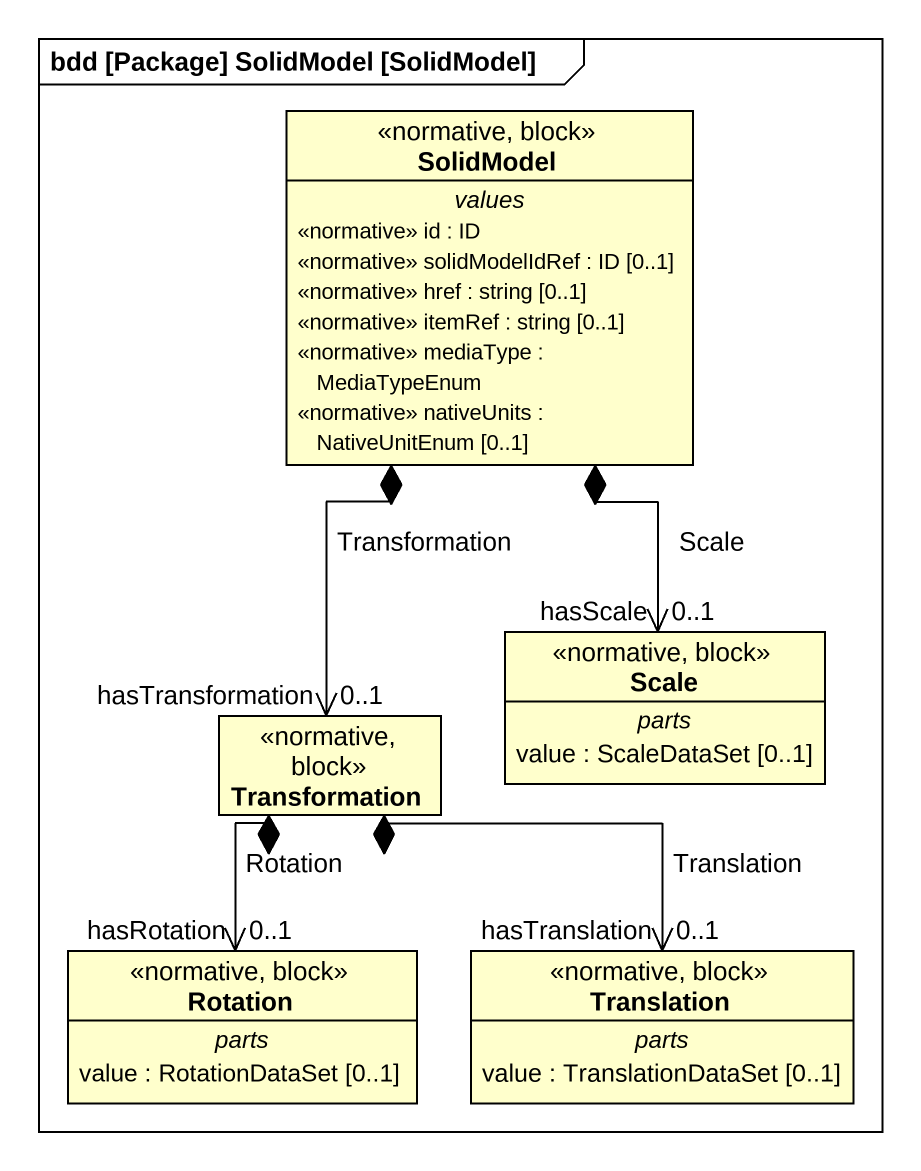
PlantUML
@startuml
mainframe bdd [Package] SolidModel [SolidModel]
hide circle
hide empty members
class SolidModel <<normative, block>> {
  -- values --
  <<normative>> id : ID
  <<normative>> solidModelIdRef : ID [0..1]
  <<normative>> href : string [0..1]
  <<normative>> itemRef : string [0..1]
  <<normative>> mediaType : MediaTypeEnum
  <<normative>> nativeUnits : NativeUnitEnum [0..1]
}
class "Scale" as Scale_ <<normative, block>> {
  -- parts --
  value : ScaleDataSet [0..1]
}
class Transformation <<normative, block>>
class Rotation <<normative, block>> {
  -- parts --
  value : RotationDataSet [0..1]
}
class Translation <<normative, block>> {
  -- parts --
  value : TranslationDataSet [0..1]
}
SolidModel *--> "hasScale\n0..1" Scale_ : Scale
SolidModel *--> "hasTransformation\n0..1" Transformation : Transformation
Transformation *--> "hasRotation\n0..1" Rotation : Rotation
Transformation *--> "hasTranslation\n0..1" Translation : Translation
@enduml
